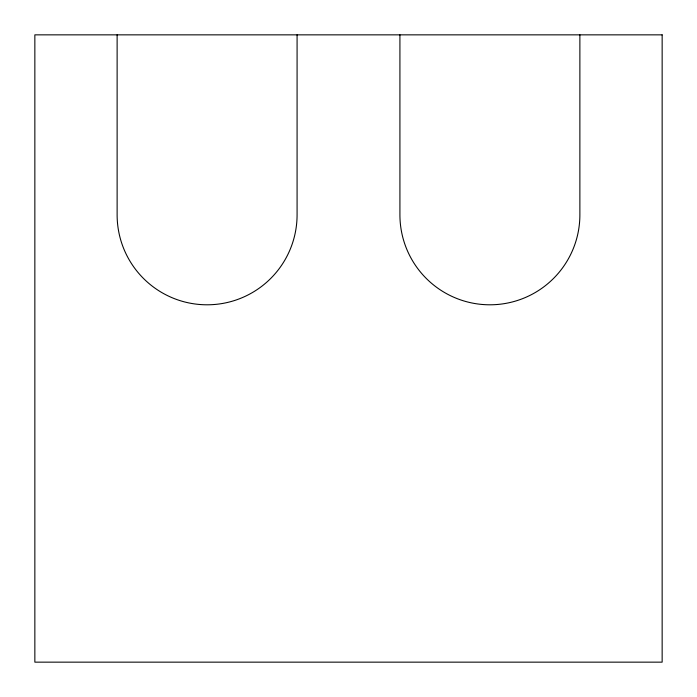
<?xml version="1.0" encoding="UTF-8"?>
<svg xmlns="http://www.w3.org/2000/svg" width="697" height="697" viewBox="0 0 697 697"><rect width="100%" height="100%" fill="white"/><g stroke="black" fill="none" stroke-linecap="round" stroke-linejoin="round"><path stroke-width="1.05" d="M579.878 34.85L579.878 214.815A89.983 89.983 0 0 1 489.904 304.798A89.983 89.983 0 0 1 399.921 214.815L399.921 34.85M297.079 34.85L297.079 214.815A89.983 89.983 0 0 1 207.096 304.798A89.983 89.983 0 0 1 117.122 214.815L117.122 34.85M662.15 34.85L34.85 34.85L34.85 662.15L662.15 662.15L662.15 34.85"/></g></svg>
